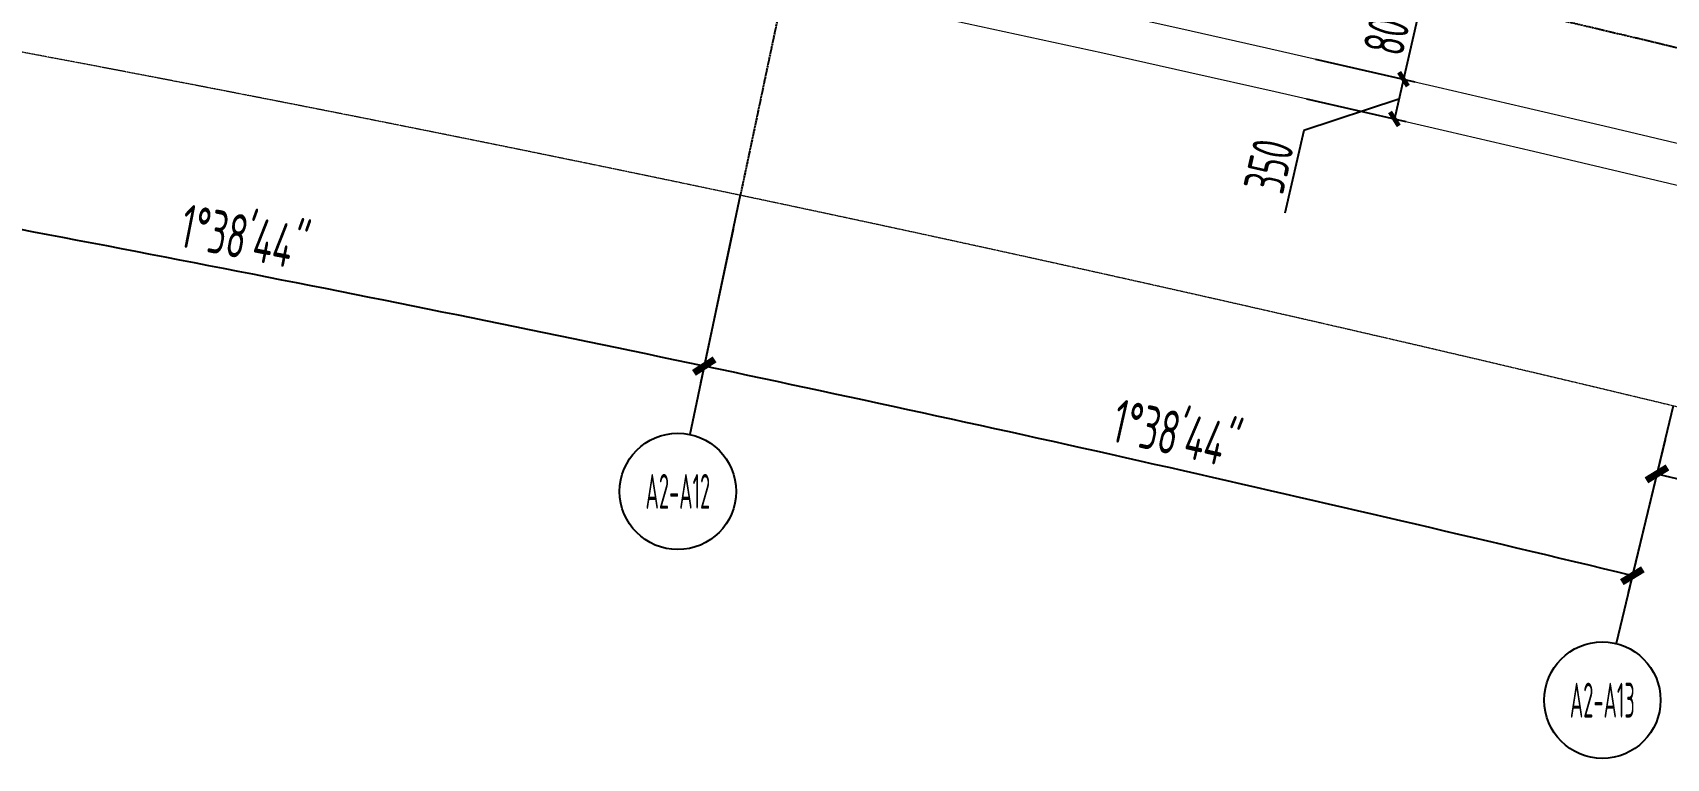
# Model space of a CAD drawing. Header units: millimetres. Extents: x 11639278 to 23698211, y -13072636 to -5537337.
# Drawn here: x 11831676 to 11845709, y -6419071 to -6412836 of the extents above; entities that cross this region are included whole.
import ezdxf
from ezdxf.enums import TextEntityAlignment as Align

# ---------------------------------------------------------------- set-up
doc = ezdxf.new("R2010")
doc.units = ezdxf.units.MM
doc.header["$LTSCALE"] = 10
for name, pattern in [('A2-RG-AXIS$0$CENTER', [2, 1.25, -0.25, 0.25, -0.25]), ('A2-RG-AXIS$0$DOTE', [2.42, 2, -0.2, 0.02, -0.2]), ('A2-RI-F1$0$Overhead 1_16_', [2.579687, 1.5875, -0.992188])]:
    doc.linetypes.add(name, pattern=pattern)
for name, color, linetype in [('A2-RB-F1$0$A-DIMS-100', 1, 'Continuous'), ('A2-RG-AXIS$0$A-AXIS', 1, 'Continuous'), ('A2-RG-AXIS$0$A-DIMS-100', 1, 'Continuous'), ('A2-RG-AXIS$0$A-GRID', 1, 'A2-RG-AXIS$0$CENTER'), ('A2-RG-AXIS$0$A-SYMB', 4, 'Continuous')]:
    doc.layers.add(name, color=color, linetype=linetype)
doc.layers.add('A2-RI-F1$0$A-DETL-LLIN', color=3, linetype='Continuous', lineweight=5)
doc.layers.add('A2-RI-F1$0$A-FLOR-OVHD', color=8, linetype='A2-RI-F1$0$Overhead 1_16_', lineweight=5)
doc.styles.add('A2-RB-F1$0$XD2008', font='hzs.shx', dxfattribs={"width": 0.7, "bigfont": 'hztxt.shx'})
doc.styles.add('A2-RG-AXIS$0$ECADI', font='hzs.shx', dxfattribs={"width": 0.7, "bigfont": 'hztxt.shx'})
doc.styles.add('A2-RG-AXIS$0$XD2008', font='hzs.shx', dxfattribs={"width": 0.7, "bigfont": 'hztxt.shx'})
doc.dimstyles.new('A2-RB-F1$0$XD100$0', dxfattribs={"dimscale": 100, "dimtxt": 3.5, "dimasz": 1, "dimexe": 1, "dimexo": 2, "dimgap": 0.5, "dimtad": 1, "dimdec": 0, "dimdsep": 46, "dimtxsty": 'A2-RB-F1$0$XD2008', "dimblk1": 'A2-RB-F1$0$_ArchTick', "dimblk2": 'A2-RB-F1$0$_ArchTick', "dimsah": 1, "dimcen": 2.5, "dimclrt": 4, "dimaunit": 1, "dimadec": 0, "dimazin": 0, "dimtfac": 1, "dimtdec": 0, "dimtix": 1, "dimtmove": 1, "dimatfit": 3, "dimfxl": 0, "dimtolj": 1, "dimtzin": 0, "dimarcsym": 0})
doc.dimstyles.new('A2-RG-AXIS$0$XD150', dxfattribs={"dimscale": 300, "dimtxt": 2.5, "dimasz": 1.5, "dimexe": 1, "dimexo": 2, "dimgap": 0.5, "dimtad": 1, "dimdec": 0, "dimdsep": 46, "dimtxsty": 'A2-RG-AXIS$0$XD2008', "dimcen": 2.5, "dimclrt": 4, "dimaunit": 1, "dimadec": 3, "dimazin": 0, "dimtfac": 1, "dimtdec": 0, "dimtmove": 2, "dimatfit": 3, "dimfxl": 0, "dimtolj": 1, "dimtzin": 0, "dimarcsym": 0})
doc.dimstyles.new('A2-RG-AXIS$0$XD150$0', dxfattribs={"dimscale": 150, "dimtxt": 2.5, "dimasz": 1, "dimexe": 1, "dimexo": 2, "dimgap": 0.5, "dimtad": 1, "dimdec": 0, "dimdsep": 46, "dimtxsty": 'A2-RG-AXIS$0$XD2008', "dimblk": 'A2-RG-AXIS$0$_ArchTick', "dimcen": 2.5, "dimclrt": 4, "dimaunit": 1, "dimadec": 0, "dimazin": 0, "dimtfac": 1, "dimtdec": 0, "dimtmove": 2, "dimatfit": 3, "dimfxl": 0, "dimtolj": 1, "dimtzin": 0, "dimarcsym": 0})

# ---------------------------------------------------------------- blocks, each defined once
blk = doc.blocks.new('A2-RI-F1')
at = {"layer": 'A2-RI-F1$0$A-DETL-LLIN'}
for radius, start, end in [(288331.1, 76.215082, 95.414121), (287981.1, 76.179316, 95.471361)]:
    blk.add_arc((11778725.6, -6694209.5), radius, start, end, dxfattribs=at)
at = {"layer": 'A2-RI-F1$0$A-FLOR-OVHD', "ltscale": 0.3}
blk.add_arc((11778730.7, -6694178.7), 286100, 75.843269, 95.390058, dxfattribs=at)
blk = doc.blocks.new('A2-RG-AXIS$0$ECADI-TAG-GRID')
at = {"color": 13}
blk.add_circle((0, 0), 5, dxfattribs=at)
at = {"style": 'A2-RG-AXIS$0$ECADI', "width": 0.7}
blk.add_attdef('GRID', text='', height=5, dxfattribs=at).set_placement((0, 0), align=Align.MIDDLE)
blk = doc.blocks.new('A2-RG-AXIS$0$_ArchTick')
at = {"color": 0, "linetype": 'ByBlock', "const_width": 0.4}
blk.add_lwpolyline([(-0.5, -0.5), (0.5, 0.5)], dxfattribs=at)
blk = doc.blocks.new('*D783')
at = {"layer": 'A2-RG-AXIS$0$A-DIMS-100', "color": 0, "lineweight": -2, "ltscale": 3, "transparency": 16777216}
for p, q in [((11837693, -6414527), (11837414, -6415848)), ((11845698, -6416335), (11845382, -6417648))]:
    blk.add_line(p, q, dxfattribs=at)
blk.add_arc((11778731, -6694179), 284600, 76.44866, 78.09408, dxfattribs=at)
at = {"layer": 'Defpoints', "color": 0, "ltscale": 3, "transparency": 16777216}
for p in [(11837755, -6414233), (11845769, -6416044), (11842766, -6416876), (11778731, -6694179)]:
    blk.add_point(p, dxfattribs=at)
at = {"layer": 'A2-RG-AXIS$0$A-DIMS-100', "color": 0, "lineweight": -2, "ltscale": 3, "transparency": 16777216, "xscale": 150, "yscale": 150, "zscale": 150}
for p, rotation in [((11837445, -6415701), 168.0940787372952), ((11845417, -6417502), 346.4486599795539)]:
    blk.add_blockref('A2-RG-AXIS$0$_ArchTick', p, dxfattribs=dict(at, rotation=rotation))
at = {"layer": 'A2-RG-AXIS$0$A-DIMS-100', "color": 4, "ltscale": 3, "transparency": 16777216, "insert": (11841503, -6416282), "char_height": 375, "attachment_point": 5, "rotation": 347.2714, "style": 'A2-RG-AXIS$0$XD2008'}
blk.add_mtext('\\A1;1°38\'44"', dxfattribs=at)
blk = doc.blocks.new('*D785')
at = {"layer": 'A2-RG-AXIS$0$A-DIMS-100', "color": 0, "lineweight": -2, "ltscale": 3, "transparency": 16777216}
for p, q in [((11829639, -6412949), (11829398, -6414278)), ((11837693, -6414527), (11837414, -6415848))]:
    blk.add_line(p, q, dxfattribs=at)
blk.add_arc((11778731, -6694179), 284600, 78.09408, 79.7395, dxfattribs=at)
at = {"layer": 'Defpoints', "color": 0, "ltscale": 3, "transparency": 16777216}
for p in [(11829692, -6412654), (11837755, -6414233), (11834777, -6415152), (11778731, -6694179)]:
    blk.add_point(p, dxfattribs=at)
at = {"layer": 'A2-RG-AXIS$0$A-DIMS-100', "color": 0, "lineweight": -2, "ltscale": 3, "transparency": 16777216, "xscale": 150, "yscale": 150, "zscale": 150}
for p, rotation in [((11829425, -6414130), 169.7394974973187), ((11837445, -6415701), 348.094078737238)]:
    blk.add_blockref('A2-RG-AXIS$0$_ArchTick', p, dxfattribs=dict(at, rotation=rotation))
at = {"layer": 'A2-RG-AXIS$0$A-DIMS-100', "color": 4, "ltscale": 3, "transparency": 16777216, "insert": (11833498, -6414594), "char_height": 375, "attachment_point": 5, "rotation": 348.9168, "style": 'A2-RG-AXIS$0$XD2008'}
blk.add_mtext('\\A1;1°38\'44"', dxfattribs=at)
blk = doc.blocks.new('*D745')
at = {"layer": 'A2-RG-AXIS$0$A-DIMS-100', "color": 0, "lineweight": -2, "ltscale": 3, "transparency": 16777216}
for p, q in [((11845698, -6416335), (11845593, -6416773)), ((11845628, -6416627), (11847329, -6417037)), ((11847400, -6416745), (11847294, -6417183))]:
    blk.add_line(p, q, dxfattribs=at)
at = {"layer": 'Defpoints', "color": 0, "ltscale": 3, "transparency": 16777216}
for p in [(11845769, -6416044), (11847470, -6416454), (11847329, -6417037)]:
    blk.add_point(p, dxfattribs=at)
at = {"layer": 'A2-RG-AXIS$0$A-DIMS-100', "color": 0, "lineweight": -2, "ltscale": 3, "transparency": 16777216, "xscale": 150, "yscale": 150, "zscale": 150}
for p, rotation in [((11845628, -6416627), 166.4486630936244), ((11847329, -6417037), 346.4486630936244)]:
    blk.add_blockref('A2-RG-AXIS$0$_ArchTick', p, dxfattribs=dict(at, rotation=rotation))
at = {"layer": 'A2-RG-AXIS$0$A-DIMS-100', "color": 4, "ltscale": 3, "transparency": 16777216, "insert": (11846540, -6416577), "char_height": 375, "attachment_point": 5, "rotation": 346.4487, "style": 'A2-RG-AXIS$0$XD2008'}
blk.add_mtext('\\A1;1750', dxfattribs=at)
blk = doc.blocks.new('A2-RB-F1$0$_ArchTick')
at = {"color": 0, "linetype": 'ByBlock', "const_width": 0.4}
blk.add_lwpolyline([(-0.5, -0.5), (0.5, 0.5)], dxfattribs=at)
blk = doc.blocks.new('*D1052')
at = {"layer": 'A2-RB-F1$0$A-DIMS-100', "color": 0, "lineweight": -2, "transparency": 16777216}
for p, q in [((11842695, -6413064), (11843548, -6413258)), ((11843451, -6413235), (11843373, -6413577)), ((11843412, -6413406), (11842595, -6413675)), ((11842617, -6413405), (11843471, -6413599)), ((11842595, -6413675), (11842433, -6414387))]:
    blk.add_line(p, q, dxfattribs=at)
at = {"layer": 'Defpoints', "color": 0, "transparency": 16777216}
for p in [(11842500, -6413020), (11842422, -6413361), (11843373, -6413577)]:
    blk.add_point(p, dxfattribs=at)
at = {"layer": 'A2-RB-F1$0$A-DIMS-100', "color": 0, "lineweight": -2, "transparency": 16777216, "xscale": 100, "yscale": 100, "zscale": 100}
for p, rotation in [((11843451, -6413235), 77.22140395330342), ((11843373, -6413577), 257.2214039533034)]:
    blk.add_blockref('A2-RB-F1$0$_ArchTick', p, dxfattribs=dict(at, rotation=rotation))
at = {"layer": 'A2-RB-F1$0$A-DIMS-100', "color": 4, "transparency": 16777216, "insert": (11842294, -6413981), "char_height": 350, "attachment_point": 5, "rotation": 77.2214, "style": 'A2-RB-F1$0$XD2008'}
blk.add_mtext('\\A1;350', dxfattribs=at)
blk = doc.blocks.new('*D1055')
at = {"layer": 'A2-RB-F1$0$A-DIMS-100', "color": 0, "lineweight": -2, "transparency": 16777216}
for p, q in [((11842872, -6412284), (11843725, -6412477)), ((11843628, -6412455), (11843451, -6413235)), ((11842695, -6413064), (11843548, -6413258))]:
    blk.add_line(p, q, dxfattribs=at)
at = {"layer": 'Defpoints', "color": 0, "transparency": 16777216}
for p in [(11842677, -6412240), (11842500, -6413020), (11843451, -6413235)]:
    blk.add_point(p, dxfattribs=at)
at = {"layer": 'A2-RB-F1$0$A-DIMS-100', "color": 0, "lineweight": -2, "transparency": 16777216, "xscale": 100, "yscale": 100, "zscale": 100}
for p, rotation in [((11843628, -6412455), 77.22140395328344), ((11843451, -6413235), 257.2214039532834)]:
    blk.add_blockref('A2-RB-F1$0$_ArchTick', p, dxfattribs=dict(at, rotation=rotation))
at = {"layer": 'A2-RB-F1$0$A-DIMS-100', "color": 4, "transparency": 16777216, "insert": (11843320, -6412796), "char_height": 350, "attachment_point": 5, "rotation": 77.2214, "style": 'A2-RB-F1$0$XD2008'}
blk.add_mtext('\\A1;800', dxfattribs=at)
blk = doc.blocks.new('A2-RG-AXIS')
at = {"layer": 'A2-RG-AXIS$0$A-AXIS', "ltscale": 3}
for p, q in [((11837754.6, -6414233.4), (11837321.4, -6416288.2)), ((11845768.7, -6416043.6), (11845276.6, -6418085.2))]:
    blk.add_line(p, q, dxfattribs=at)
at = {"layer": 'A2-RG-AXIS$0$A-GRID', "linetype": 'A2-RG-AXIS$0$DOTE'}
blk.add_line((11846048.1, -6374898.2), (11837754.6, -6414233.4), dxfattribs=at)
blk.add_arc((11778730.7, -6694178.7), 289100, 75.589281, 95.407645, dxfattribs=at)
at = {"layer": 'A2-RG-AXIS$0$A-SYMB'}
ref = blk.add_blockref('A2-RG-AXIS$0$ECADI-TAG-GRID', (11837218.3, -6416777.5), dxfattribs=dict(at, xscale=100, yscale=100, zscale=100))
ref.add_attrib('GRID', 'A2-A12', dxfattribs={"layer": '0', "extrusion": (0, 0, -1), "height": 300, "style": 'A2-RG-AXIS$0$ECADI', "text_generation_flag": 2, "width": 0.5}).set_placement((-11837218.3, -6416777.5), align=Align.MIDDLE)
ref = blk.add_blockref('A2-RG-AXIS$0$ECADI-TAG-GRID', (11845159.4, -6418571.2), dxfattribs=dict(at, xscale=100, yscale=100, zscale=100))
ref.add_attrib('GRID', 'A2-A13', dxfattribs={"layer": '0', "extrusion": (0, 0, -1), "height": 300, "style": 'A2-RG-AXIS$0$ECADI', "text_generation_flag": 2, "width": 0.5}).set_placement((-11845159.4, -6418571.2), align=Align.MIDDLE)
at = {"layer": 'A2-RG-AXIS$0$A-DIMS-100', "ltscale": 3}
for base, p1, p2, picture, middle in [((11834776.8, -6415151.8), (11837754.6, -6414233.4), (11829692, -6412654), '*D785', (11833497.9, -6414594.1)), ((11842765.6, -6416876.2), (11845768.7, -6416043.6), (11837754.6, -6414233.4), '*D783', (11841503.4, -6416282))]:
    dim = blk.add_angular_dim_3p(base=base, center=(11778730.7, -6694178.7), p1=p1, p2=p2, dimstyle='A2-RG-AXIS$0$XD150', override={"dimscale": 150, "dimasz": 1, "dimblk": 'A2-RG-AXIS$0$_ArchTick', "dimadec": 4}, dxfattribs=at)
    dim.commit()
    dim.dimension.update_dxf_attribs({"geometry": picture, "text_midpoint": middle})
dim = blk.add_aligned_dim(p1=(11845768.7, -6416043.6), p2=(11847469.9, -6416453.7), distance=-600, dimstyle='A2-RG-AXIS$0$XD150$0', dxfattribs=at)
dim.commit()
dim.dimension.update_dxf_attribs({"geometry": '*D745', "text_midpoint": (11846540.2, -6416576.7)})
blk = doc.blocks.new('A2-RB-F1')
at = {"layer": 'A2-RB-F1$0$A-DIMS-100'}
dim = blk.add_aligned_dim(p1=(11842676.8, -6412239.5), p2=(11842499.8, -6413019.8), distance=975, dimstyle='A2-RB-F1$0$XD100$0', dxfattribs=at)
dim.commit()
dim.dimension.update_dxf_attribs({"geometry": '*D1055', "text_midpoint": (11843319.8, -6412795.5)})
dim = blk.add_linear_dim(base=(11843373.3, -6413576.8), p1=(11842499.8, -6413019.8), p2=(11842422.4, -6413361.1), angle=257.2214, dimstyle='A2-RB-F1$0$XD100$0', dxfattribs=at)
dim.commit()
dim.dimension.update_dxf_attribs({"geometry": '*D1052', "text_midpoint": (11842583.5, -6413724), "dimtype": 129})

msp = doc.modelspace()

# ---------------------------------------------------------------- block references
for name in ['A2-RI-F1', 'A2-RB-F1', 'A2-RG-AXIS']:
    msp.add_blockref(name, (0, 0))

doc.saveas('drawing.dxf')
